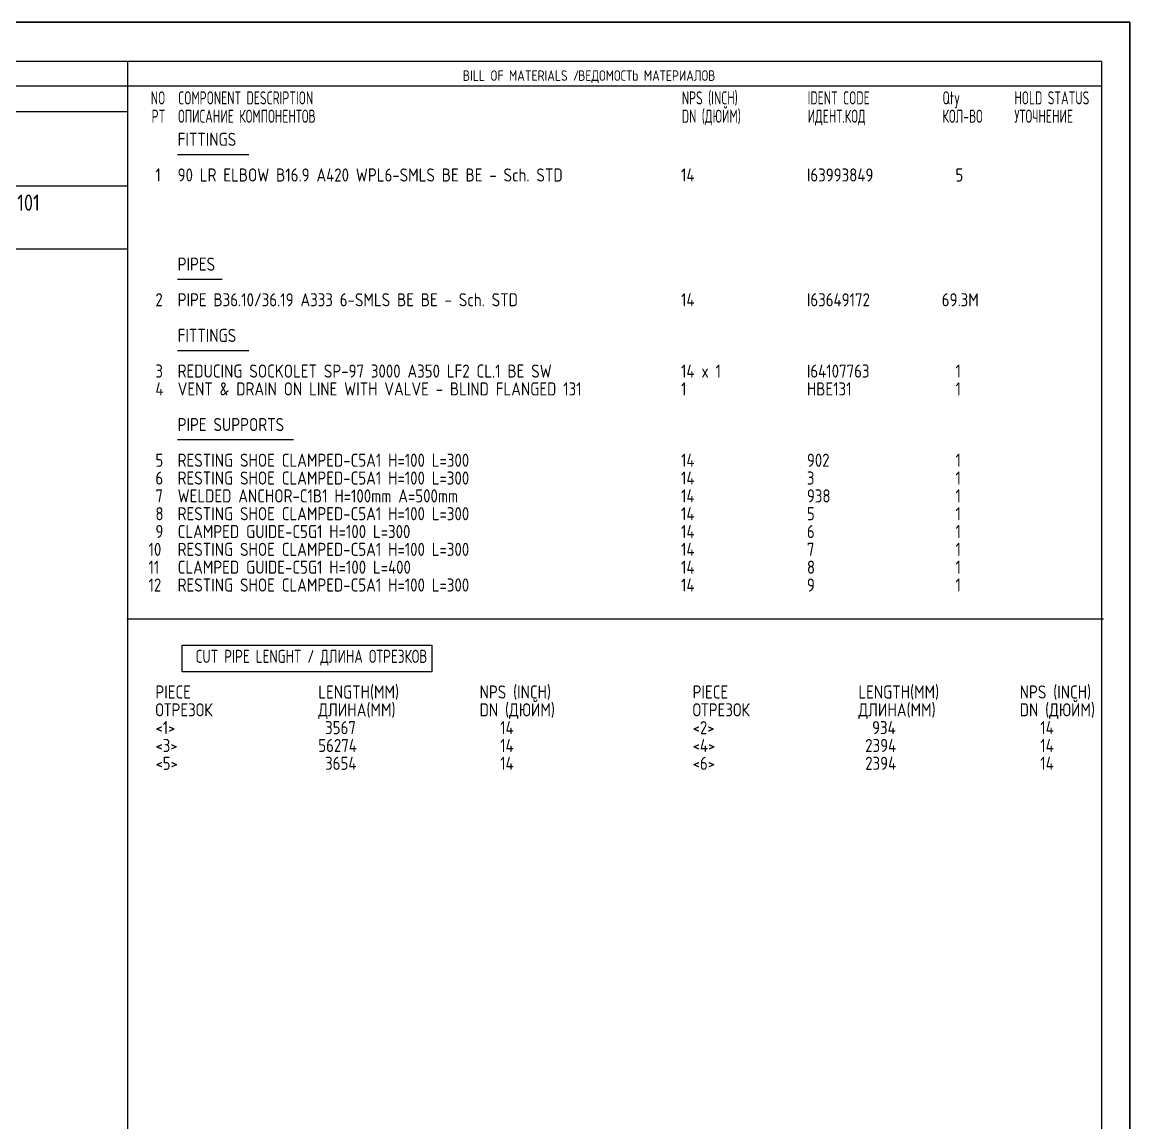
# Model space of a CAD drawing. Extents: x 0 to 594, y 0 to 420.
# Drawn here: x 382.8 to 594, y 210 to 420 of the extents above; entities that cross this region are included whole.
import ezdxf
from ezdxf.enums import TextEntityAlignment as Align

# ---------------------------------------------------------------- set-up
doc = ezdxf.new("R2010")
doc.units = 0
doc.header["$MEASUREMENT"] = 0
doc.linetypes.add('BORDER_2012_SLN$0$8001.Solid', pattern=[0])
for name, color, linetype in [('BORDER_2012_SLN$0$2', 7, 'Continuous'), ('BORDER_2012_SLN$0$GT_1', 7, 'Continuous'), ('GT_1', 7, 'Continuous')]:
    doc.layers.add(name, color=color, linetype=linetype)
for name, color, linetype, lineweight in [('BORDER_2012_SLN$0$BG_Level_1', 7, 'BORDER_2012_SLN$0$8001.Solid', 25), ('BORDER_2012_SLN$0$Level_1', 7, 'BORDER_2012_SLN$0$8001.Solid', 25), ('BORDER_2012_SLN$0$Level_18', 7, 'BORDER_2012_SLN$0$8001.Solid', 25)]:
    doc.layers.add(name, color=color, linetype=linetype, lineweight=lineweight)
doc.styles.add('BORDER_2012_SLN$0$GOST type A', font='GOST type A')
doc.styles.add('BORDER_2012_SLN$0$HTX1', font='')
doc.styles.add('HTX1', font='')
doc.styles.get('BORDER_2012_SLN$0$HTX1').set_extended_font_data('GOST type A')
doc.styles.get('HTX1').set_extended_font_data('GOST type A')

# ---------------------------------------------------------------- blocks, each defined once
blk = doc.blocks.new('BORDER_2012_SLN')
at = {"layer": 'BORDER_2012_SLN$0$2'}
blk.add_line((162.42, 407.85), (588.6, 407.85), dxfattribs=at)
at = {"layer": 'BORDER_2012_SLN$0$Level_1', "color": 7, "lineweight": -3}
for p, q in [((588.6, 412.5), (25.4, 412.5)), ((402.9, 7.5), (402.9, 412.5)), ((588.6, 412.5), (588.6, 7.5)), ((402.75, 402.9), (188.39, 402.9)), ((402.9, 388.7), (162.37, 388.68)), ((402.9, 376.7), (25.4, 376.7))]:
    blk.add_line(p, q, dxfattribs=at)
at = {"layer": 'BORDER_2012_SLN$0$Level_18', "color": 7, "lineweight": -3, "flags": 128}
blk.add_lwpolyline([(0, 0), (0, 420), (594, 420), (594, 0)], close=True, dxfattribs=at)
at = {"layer": 'BORDER_2012_SLN$0$BG_Level_1', "color": 7, "style": 'BORDER_2012_SLN$0$GOST type A'}
for s, p in [('BILL OF MATERIALS / ', (466.8, 408.8)), ('ВЕДОМОСТЬ МАТЕРИАЛОВ', (488.8, 408.8))]:
    blk.add_text(s, height=2, dxfattribs=at).set_placement(p)
at = {"layer": 'BORDER_2012_SLN$0$GT_1', "style": 'BORDER_2012_SLN$0$HTX1', "width": 0.8}
for s, p in [('NO', (410.06, 404.3)), ('PT', (410.06, 400.8))]:
    blk.add_text(s, height=2.5, dxfattribs=at).set_placement(p, align=Align.RIGHT)
for s, p in [('COMPONENT DESCRIPTION', (412.5, 404.3)), ('NPS (INCH)', (508.56, 404.3)), ('IDENT CODE', (532.56, 404.3)), ('Qty', (558.27, 404.3)), ('HOLD STATUS', (571.99, 404.3)), ('DN (ДЮЙМ)', (508.56, 400.8)), ('ОПИСАНИЕ КОМПОНЕНТОВ', (412.5, 400.8)), ('ИДЕНТ.КОД', (532.56, 400.8)), ('КОЛ-ВО', (558.27, 400.8)), ('УТОЧНЕНИЕ', (571.99, 400.8))]:
    blk.add_text(s, height=2.5, dxfattribs=at).set_placement(p)

msp = doc.modelspace()

# ---------------------------------------------------------------- linework, layer by layer
at = {"layer": 'GT_1', "flags": 128}
for points in [[(0, 0), (594, 0), (594, 420), (0, 420), (0, 0)], [(426.014, 394.704), (412.414, 394.704)], [(420.914, 370.895), (412.414, 370.895)], [(426.014, 357.289), (412.414, 357.289)], [(434.514, 340.282), (412.414, 340.282)], [(402.7, 306.158), (589, 306.158)], [(413.271, 301.112), (460.914, 301.112), (460.914, 296.065), (413.271, 296.065), (413.271, 301.112)]]:
    msp.add_lwpolyline(points, dxfattribs=at)

# ---------------------------------------------------------------- block references
at = {"linetype": 'Continuous'}
msp.add_blockref('BORDER_2012_SLN', (0, 0), dxfattribs=at)

# ---------------------------------------------------------------- texts
at = {"layer": 'GT_1', "style": 'HTX1'}
for s, height, width, p in [('FITTINGS', 2.5, 1.02, (412.414, 396.395)), ('  1', 2.5, 1.02, (405.557, 389.592)), ('90 LR ELBOW B16.9 A420 WPL6-SMLS BE BE - Sch. STD', 2.5, 1.02, (412.414, 389.592)), ('14', 2.5, 1.02, (508.414, 389.592)), ('I63993849', 2.5, 1.02, (532.414, 389.592)), ('  5', 2.5, 1.02, (558.129, 389.592)), ('SLN-2725-8982-25-F-3101', 3.125, 1.02, (345, 384)), ('PIPES', 2.5, 1.02, (412.414, 372.585)), ('  2', 2.5, 1.02, (405.557, 365.782)), ('PIPE B36.10/36.19 A333 6-SMLS BE BE - Sch. STD', 2.5, 1.02, (412.414, 365.782)), ('14', 2.5, 1.02, (508.414, 365.782)), ('I63649172', 2.5, 1.02, (532.414, 365.782)), ('69.3M', 2.5, 1.02, (558.129, 365.782)), ('FITTINGS', 2.5, 1.02, (412.414, 358.98)), ('  3', 2.5, 1.02, (405.557, 352.177)), ('REDUCING SOCKOLET SP-97 3000 A350 LF2 CL.1 BE SW', 2.5, 1.02, (412.414, 352.177)), ('14 x 1', 2.5, 1.02, (508.414, 352.177)), ('I64107763', 2.5, 1.02, (532.414, 352.177)), ('  1', 2.5, 1.02, (558.129, 352.177)), ('  4', 2.5, 1.02, (405.557, 348.776)), ('VENT & DRAIN ON LINE WITH VALVE - BLIND FLANGED 131', 2.5, 1.02, (412.414, 348.776)), ('1', 2.5, 1.02, (508.414, 348.776)), ('HBE131', 2.5, 1.02, (532.414, 348.776)), ('  1', 2.5, 1.02, (558.129, 348.776)), ('PIPE SUPPORTS', 2.5, 1.02, (412.414, 341.973)), ('  5', 2.5, 1.02, (405.557, 335.17)), ('RESTING SHOE CLAMPED-C5A1 H=100 L=300', 2.5, 1.02, (412.414, 335.17)), ('14', 2.5, 1.02, (508.414, 335.17)), ('902', 2.5, 1.02, (532.414, 335.17)), ('  1', 2.5, 1.02, (558.129, 335.17)), ('  6', 2.5, 1.02, (405.557, 331.769)), ('RESTING SHOE CLAMPED-C5A1 H=100 L=300', 2.5, 1.02, (412.414, 331.769)), ('14', 2.5, 1.02, (508.414, 331.769)), ('3', 2.5, 1.02, (532.414, 331.769)), ('  1', 2.5, 1.02, (558.129, 331.769)), ('  7', 2.5, 1.02, (405.557, 328.367)), ('WELDED ANCHOR-C1B1 H=100mm A=500mm', 2.5, 1.02, (412.414, 328.367)), ('14', 2.5, 1.02, (508.414, 328.367)), ('938', 2.5, 1.02, (532.414, 328.367)), ('  1', 2.5, 1.02, (558.129, 328.367)), ('  8', 2.5, 1.02, (405.557, 324.966)), ('RESTING SHOE CLAMPED-C5A1 H=100 L=300', 2.5, 1.02, (412.414, 324.966)), ('14', 2.5, 1.02, (508.414, 324.966)), ('5', 2.5, 1.02, (532.414, 324.966)), ('  1', 2.5, 1.02, (558.129, 324.966)), ('  9', 2.5, 1.02, (405.557, 321.565)), ('CLAMPED GUIDE-C5G1 H=100 L=300', 2.5, 1.02, (412.414, 321.565)), ('14', 2.5, 1.02, (508.414, 321.565)), ('6', 2.5, 1.02, (532.414, 321.565)), ('  1', 2.5, 1.02, (558.129, 321.565)), (' 10', 2.5, 1.02, (405.557, 318.163)), ('RESTING SHOE CLAMPED-C5A1 H=100 L=300', 2.5, 1.02, (412.414, 318.163)), ('14', 2.5, 1.02, (508.414, 318.163)), ('7', 2.5, 1.02, (532.414, 318.163)), ('  1', 2.5, 1.02, (558.129, 318.163)), (' 11', 2.5, 1.02, (405.557, 314.762)), ('CLAMPED GUIDE-C5G1 H=100 L=400', 2.5, 1.02, (412.414, 314.762)), ('14', 2.5, 1.02, (508.414, 314.762)), ('8', 2.5, 1.02, (532.414, 314.762)), ('  1', 2.5, 1.02, (558.129, 314.762)), (' 12', 2.5, 1.02, (405.557, 311.361)), ('RESTING SHOE CLAMPED-C5A1 H=100 L=300', 2.5, 1.02, (412.414, 311.361)), ('14', 2.5, 1.02, (508.414, 311.361)), ('9', 2.5, 1.02, (532.414, 311.361)), ('  1', 2.5, 1.02, (558.129, 311.361)), ('CUT PIPE LENGHT / ДЛИНА ОТРЕЗКОВ', 2.5, 0.9, (415.843, 297.755)), ('    LENGTH(MM)', 2.5, 1.02, (434, 290.952)), ('NPS (INCH)', 2.5, 1.02, (470, 290.952)), ('    LENGTH(MM)', 2.5, 1.02, (537, 290.952)), ('NPS (INCH)', 2.5, 1.02, (573, 290.952)), ('  PIECE', 2.5, 1.02, (405.557, 290.952)), ('  PIECE', 2.5, 1.02, (508, 290.952)), ('  ОТРЕЗОК', 2.5, 1.02, (405.557, 287.551)), ('    ДЛИНА(MM)', 2.5, 1.02, (434, 287.551)), ('DN (ДЮЙМ)', 2.5, 1.02, (470, 287.551)), ('  ОТРЕЗОК', 2.5, 1.02, (508, 287.551)), ('    ДЛИНА(MM)', 2.5, 1.02, (537, 287.551)), ('DN (ДЮЙМ)', 2.5, 1.02, (573, 287.551)), ('  <1>', 2.5, 1.02, (405.557, 284.15)), ('     3567', 2.5, 1.02, (434, 284.15)), ('   14', 2.5, 1.02, (470, 284.15)), ('  <2>', 2.5, 1.02, (508, 284.15)), ('      934', 2.5, 1.02, (537, 284.15)), ('   14', 2.5, 1.02, (573, 284.15)), ('  <3>', 2.5, 1.02, (405.557, 280.748)), ('    56274', 2.5, 1.02, (434, 280.748)), ('   14', 2.5, 1.02, (470, 280.748)), ('  <4>', 2.5, 1.02, (508, 280.748)), ('     2394', 2.5, 1.02, (537, 280.748)), ('   14', 2.5, 1.02, (573, 280.748)), ('  <5>', 2.5, 1.02, (405.557, 277.347)), ('     3654', 2.5, 1.02, (434, 277.347)), ('   14', 2.5, 1.02, (470, 277.347)), ('  <6>', 2.5, 1.02, (508, 277.347)), ('     2394', 2.5, 1.02, (537, 277.347)), ('   14', 2.5, 1.02, (573, 277.347))]:
    msp.add_text(s, height=height, dxfattribs=dict(at, width=width)).set_placement(p)

doc.saveas('drawing.dxf')
